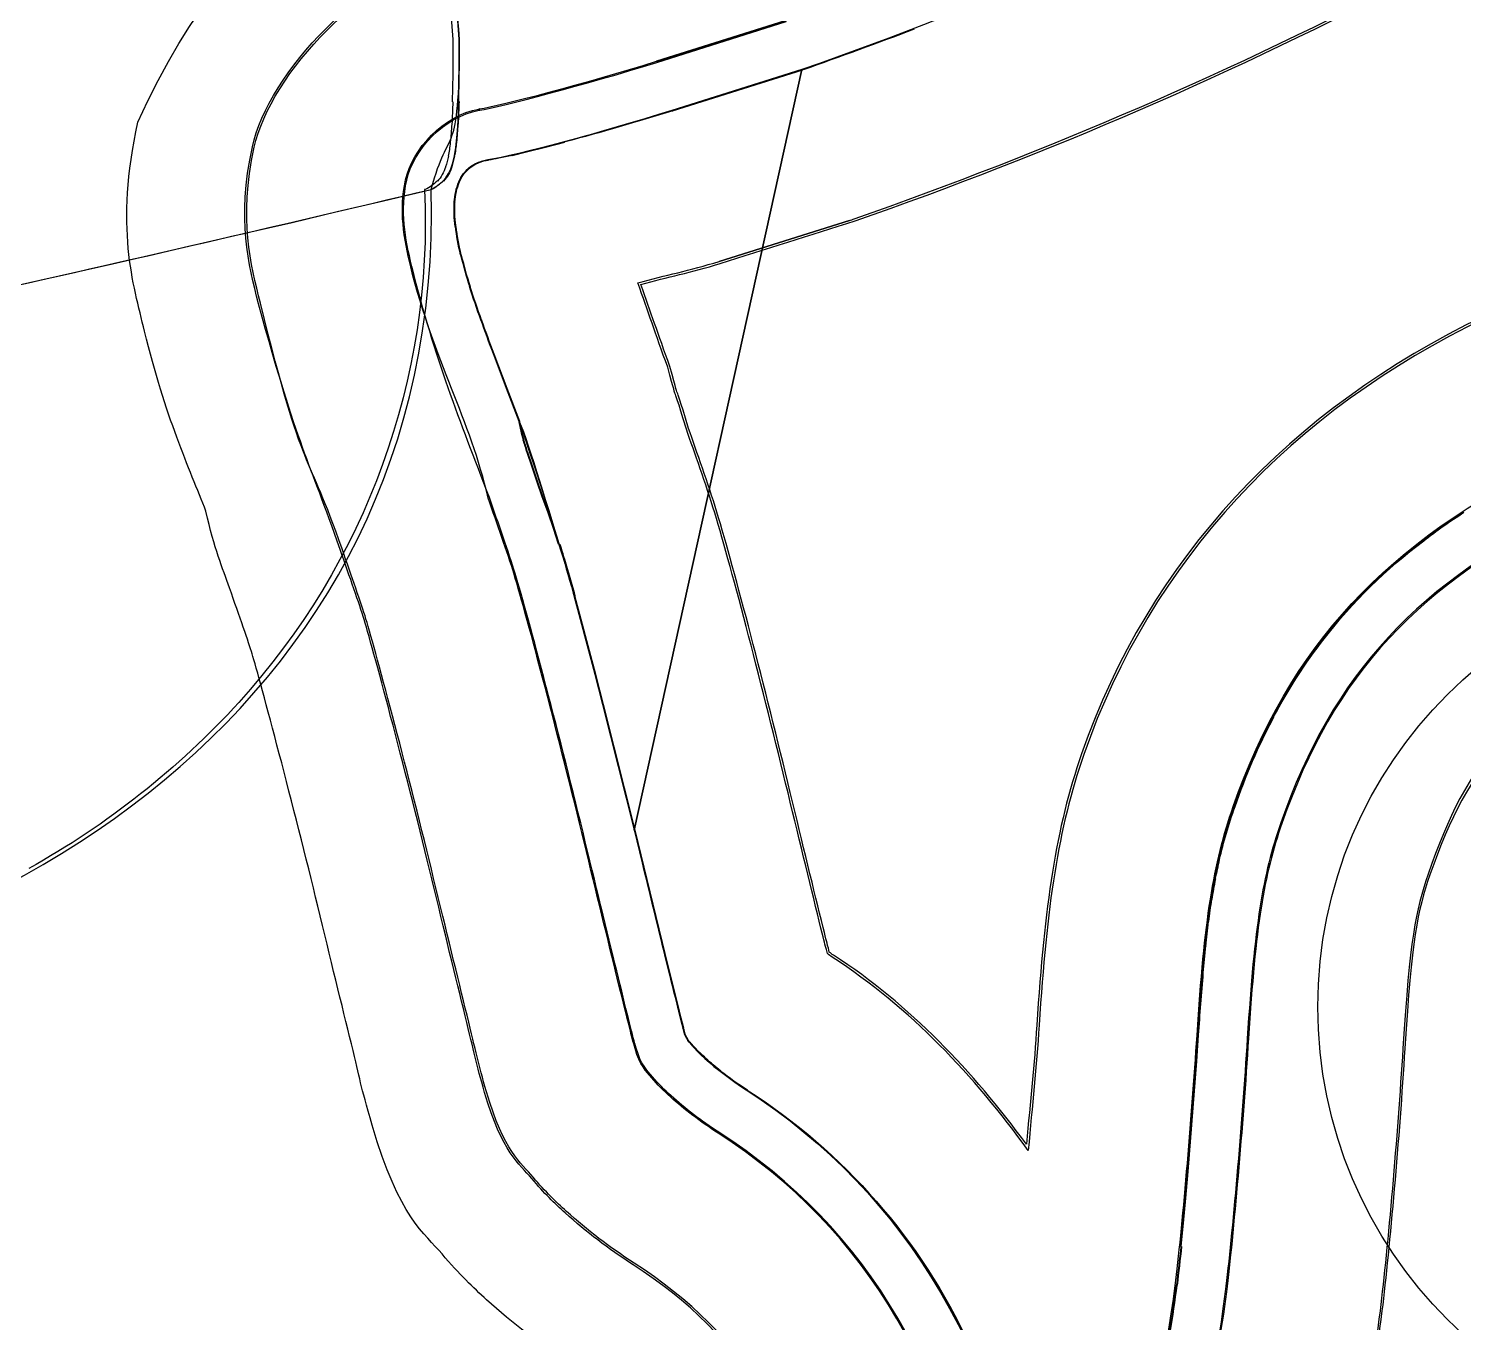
# Model space of a CAD drawing. Extents: x 5 to 93, y -1 to 101.
# Drawn here: x 64.24 to 78, y 20.04 to 32.45 of the extents above; entities that cross this region are included whole.
import ezdxf

# ---------------------------------------------------------------- set-up
doc = ezdxf.new("R2010")
doc.units = 0
for name, color, linetype in [('Board_outline_cat', 7, 'CONTINUOUS'), ('Board_outline_dog', 7, 'CONTINUOUS'), ('board_silkscreen_cat', 7, 'CONTINUOUS'), ('board_silkscreen_dog', 7, 'CONTINUOUS'), ('laser_cat_1', 7, 'CONTINUOUS'), ('laser_cat_1_copy_copy', 7, 'CONTINUOUS'), ('laser_cat_2', 7, 'CONTINUOUS'), ('laser_component_cutouts', 7, 'CONTINUOUS'), ('laser_dog_1', 7, 'CONTINUOUS'), ('laser_dog_2', 7, 'CONTINUOUS'), ('laser_dog_2_copy', 7, 'CONTINUOUS'), ('Layer_3_board_inset', 7, 'CONTINUOUS'), ('Mech_Outlines_Cat', 7, 'CONTINUOUS'), ('Mech_Outlines_Dog', 7, 'CONTINUOUS'), ('Silkscreen_cat', 7, 'CONTINUOUS'), ('Silkscreen_dog', 7, 'CONTINUOUS')]:
    doc.layers.add(name, color=color, linetype=linetype)

msp = doc.modelspace()

# ---------------------------------------------------------------- linework, layer by layer
at = {"layer": 'Board_outline_cat', "color": 1}
msp.add_lwpolyline([(71.652174, 32.055407), (70.40526, 31.66322)], close=True, dxfattribs=at)
for points in [[(76.864555, 34.321054), (75.1759, 33.426657), (73.439741, 32.681931), (71.652174, 32.055407)], [(70.40526, 31.66322), (69.71946, 31.447517), (68.924297, 31.233847), (68.638233, 31.188396)], [(68.638233, 31.188396), (67.930353, 31.066509), (68.559582, 29.71932), (68.939994, 28.679023)], [(68.939994, 28.679023), (68.968323, 28.455474), (69.224795, 27.818256), (69.364242, 27.360097)], [(75.789671, 24.985517), (76.322241, 26.516928), (77.268331, 27.537619), (78.863608, 28.301842)], [(69.364242, 27.360097), (69.503688, 26.901938), (69.809703, 25.731678), (70.044272, 24.75952)], [(75.442376, 22.790415), (75.512283, 23.894367), (75.597485, 24.432891), (75.789671, 24.985517)], [(70.044272, 24.75952), (70.27884, 23.787362), (70.495628, 22.906783), (70.52602, 22.802673)], [(70.52602, 22.802673), (70.556395, 22.698563), (70.822846, 22.457039), (71.118092, 22.265952)], [(75.23374, 20.391383), (75.297538, 20.906297), (75.391425, 21.985863), (75.442376, 22.790415)], [(71.118092, 22.265952), (72.674416, 21.258676), (73.587332, 19.701381), (73.953768, 17.428726)], [(74.156758, 16.39853), (74.315567, 16.239722), (75.0624, 19.008573), (75.23374, 20.391383)]]:
    msp.add_open_spline(points, degree=3, dxfattribs=at)
at = {"layer": 'Board_outline_dog', "color": 1}
msp.add_lwpolyline([(71.652174, 32.055407), (70.40526, 31.66322)], close=True, dxfattribs=at)
for points in [[(76.864555, 34.321054), (75.1759, 33.426657), (73.439741, 32.681931), (71.652174, 32.055407)], [(70.40526, 31.66322), (69.71946, 31.447517), (68.924297, 31.233847), (68.638233, 31.188396)], [(68.638233, 31.188396), (67.930353, 31.066509), (68.559582, 29.71932), (68.939994, 28.679023)], [(68.939994, 28.679023), (68.968323, 28.455474), (69.224795, 27.818256), (69.364242, 27.360097)], [(75.789671, 24.985517), (76.322241, 26.516928), (77.268331, 27.537619), (78.863608, 28.301842)], [(69.364242, 27.360097), (69.503688, 26.901938), (69.809703, 25.731678), (70.044272, 24.75952)], [(75.442376, 22.790415), (75.512283, 23.894367), (75.597485, 24.432891), (75.789671, 24.985517)], [(70.044272, 24.75952), (70.27884, 23.787362), (70.495628, 22.906783), (70.52602, 22.802673)], [(70.52602, 22.802673), (70.556395, 22.698563), (70.822846, 22.457039), (71.118092, 22.265952)], [(75.23374, 20.391383), (75.297538, 20.906297), (75.391425, 21.985863), (75.442376, 22.790415)], [(71.118092, 22.265952), (72.674416, 21.258676), (73.587332, 19.701381), (73.953768, 17.428726)], [(74.156758, 16.39853), (74.315567, 16.239722), (75.0624, 19.008573), (75.23374, 20.391383)]]:
    msp.add_open_spline(points, degree=3, dxfattribs=at)
at = {"layer": 'board_silkscreen_cat', "color": 4}
for points in [[(68.365828, 32.343547), (68.323487, 32.928281)], [(68.365828, 32.015466), (68.365828, 32.343547)], [(68.360531, 31.748234), (68.365823, 32.015466)], [(68.360531, 31.748234), (68.363177, 31.748234)], [(68.349953, 31.531281), (68.352599, 31.531281)], [(68.336727, 31.359297), (68.339373, 31.356651)], [(68.291737, 31.12382), (68.294383, 31.121175)], [(68.318206, 31.224365), (68.320852, 31.224365)], [(68.212365, 30.988883), (68.215011, 30.988883)], [(67.638224, 30.79574), (68.095948, 30.904214)], [(66.762453, 30.589359), (67.193727, 30.69255)], [(67.193727, 30.69255), (67.638224, 30.79574)], [(66.33648, 30.491464), (66.762453, 30.589359)], [(65.910487, 30.39357), (66.33648, 30.491464)], [(65.040013, 30.192484), (65.910487, 30.39357)], [(63.60068, 29.869698), (65.040013, 30.192484)]]:
    msp.add_lwpolyline(points, dxfattribs=at)
at = {"layer": 'board_silkscreen_cat', "color": 7}
for points in [[(72.723508, 32.444091), (72.723508, 32.444091)], [(70.405755, 31.660925), (71.654597, 32.052511)], [(70.405755, 31.660925), (71.654597, 32.052511)], [(70.405755, 31.660925), (70.408401, 31.660925)], [(68.865894, 31.232302), (69.016693, 31.269339)], [(69.016693, 31.269339), (69.186031, 31.311675)], [(69.186031, 31.311675), (69.371242, 31.359297)], [(68.738883, 31.205841), (68.738883, 31.205841)], [(68.865894, 31.232302), (68.865894, 31.232302)], [(68.360531, 30.978297), (68.360531, 30.978297)], [(68.318206, 30.787797), (68.318206, 30.785151)], [(68.328781, 30.549672), (68.326136, 30.549672)], [(68.379055, 30.277151), (68.379055, 30.277151)], [(68.463722, 29.975531), (68.466367, 29.972886)], [(68.572195, 29.65538), (68.572195, 29.652734)], [(68.818255, 28.99657), (68.693909, 29.3273)], [(68.693909, 29.3273), (68.693909, 29.3273)], [(68.939969, 28.679073), (68.818255, 28.99657)], [(68.982313, 28.499151), (68.982313, 28.499151)], [(69.061683, 28.250443), (69.016693, 28.382734)], [(69.016693, 28.382734), (69.016693, 28.380089)], [(69.109308, 28.107573), (69.061683, 28.250443)], [(69.162227, 27.956758), (69.109308, 28.107573)], [(69.217779, 27.803297), (69.162227, 27.956758)], [(69.270698, 27.65249), (69.217779, 27.803297)], [(69.318323, 27.501675), (69.270698, 27.65249)], [(77.607722, 27.538714), (77.610367, 27.536068)], [(69.318323, 27.501675), (69.323615, 27.501675)], [(69.363313, 27.358797), (69.368605, 27.358797)], [(69.529985, 26.779359), (69.466487, 27.006906)], [(69.59613, 26.528011), (69.529985, 26.779359)], [(76.652581, 26.594156), (76.655227, 26.594156)], [(69.670222, 26.252841), (69.59613, 26.528011)], [(69.744297, 25.964445), (69.670222, 26.252841)], [(70.045925, 24.760589), (69.744297, 25.964445)], [(76.171037, 25.84538), (76.171037, 25.84538)], [(75.800615, 24.985484), (75.800615, 24.985484)], [(70.247013, 23.9298), (70.045925, 24.760589)], [(75.652448, 24.47749), (75.652448, 24.47749)], [(75.612769, 24.292279), (75.612769, 24.294925)], [(75.578373, 24.09649), (75.581019, 24.093844)], [(70.307862, 23.681091), (70.247013, 23.9298)], [(75.549255, 23.882177), (75.549255, 23.882177)], [(70.36343, 23.456193), (70.307862, 23.681091)], [(75.520156, 23.649341), (75.520156, 23.646695)], [(70.413701, 23.257755), (70.36343, 23.456193)], [(70.456026, 23.088427), (70.413701, 23.257755)], [(75.496352, 23.390047), (75.496352, 23.390047)], [(70.487792, 22.956136), (70.456026, 23.088427)], [(70.514242, 22.85824), (70.487784, 22.956136)], [(70.527469, 22.80532), (70.527469, 22.80532)], [(70.572445, 22.725948), (70.572445, 22.723302)], [(75.350818, 21.485052), (75.435487, 22.543386), (75.451362, 22.792094)], [(75.451362, 22.792094), (75.451362, 22.792094)], [(70.614787, 22.678318), (70.614787, 22.678318)], [(70.665058, 22.625406), (70.665058, 22.625406)], [(70.725906, 22.569839), (70.725906, 22.569839)], [(70.792052, 22.50899), (70.794698, 22.50899)], [(70.868776, 22.448133), (70.868776, 22.448133)], [(71.120133, 22.268208), (71.122779, 22.265563)], [(71.120133, 22.268208), (71.120133, 22.265563)], [(75.329664, 21.228399), (75.350831, 21.485052)], [(75.284672, 20.765378), (75.305839, 20.987636), (75.329656, 21.228399)], [(75.284672, 20.765378), (75.287318, 20.765378)], [(75.242347, 20.394972), (75.242347, 20.394972)]]:
    msp.add_lwpolyline(points, dxfattribs=at)
for points in [[(72.723508, 32.444091), (72.368974, 32.309151), (72.014427, 32.179508), (71.657245, 32.052511)], [(70.408401, 31.660925), (70.067094, 31.555094), (69.72049, 31.45455), (69.373888, 31.361945)], [(68.360531, 30.978297), (68.408154, 31.094714), (68.516644, 31.174094), (68.638341, 31.18732)], [(68.738883, 31.205841), (68.707136, 31.197904), (68.672737, 31.192612), (68.638341, 31.18732)], [(68.865894, 31.232302), (68.823552, 31.221719), (68.781227, 31.213781), (68.738883, 31.205841)], [(68.318206, 30.785151), (68.320852, 30.851297), (68.336727, 30.917443), (68.360531, 30.978292)], [(68.326136, 30.549672), (68.315552, 30.626404), (68.312906, 30.705776), (68.318198, 30.787797)], [(68.379055, 30.277151), (68.355242, 30.369758), (68.33936, 30.462362), (68.328781, 30.549672)], [(68.466367, 29.972886), (68.43462, 30.068138), (68.408151, 30.168675), (68.381701, 30.274513)], [(68.572195, 29.652734), (68.535164, 29.75857), (68.49812, 29.86705), (68.463722, 29.972883)], [(68.693909, 29.3273), (68.651584, 29.435779), (68.611888, 29.546906), (68.572195, 29.65538)], [(68.982313, 28.499151), (68.963792, 28.557359), (68.950547, 28.618216), (68.939969, 28.679073)], [(69.016693, 28.380089), (69.003464, 28.419774), (68.99288, 28.459461), (68.979664, 28.499146)], [(77.610367, 27.536068), (77.732065, 27.631313), (77.861724, 27.723919), (77.996649, 27.808589)], [(76.655227, 26.594156), (76.927737, 26.948698), (77.250539, 27.266193), (77.610367, 27.536073)], [(69.323615, 27.501675), (69.33949, 27.454052), (69.352716, 27.406422), (69.368591, 27.358797)], [(69.368605, 27.358797), (69.403, 27.24238), (69.437399, 27.123323), (69.469146, 27.006906)], [(76.171037, 25.84538), (76.311258, 26.109964), (76.472664, 26.36132), (76.65523, 26.594156)], [(75.800615, 24.985484), (75.901156, 25.279177), (76.025519, 25.56757), (76.173685, 25.84538)], [(75.652448, 24.47749), (75.689492, 24.644177), (75.739763, 24.816156), (75.800615, 24.985484)], [(75.612769, 24.294925), (75.625998, 24.355774), (75.639227, 24.41663), (75.652448, 24.477487)], [(75.581019, 24.093844), (75.591602, 24.15999), (75.602159, 24.226136), (75.615399, 24.292281)], [(75.549255, 23.882177), (75.557193, 23.953612), (75.567776, 24.025047), (75.578373, 24.09649)], [(75.520156, 23.646695), (75.528094, 23.726073), (75.538677, 23.802797), (75.546623, 23.882177)], [(75.496352, 23.390047), (75.501644, 23.477365), (75.512227, 23.562026), (75.520164, 23.649341)], [(75.451362, 22.792094), (75.464591, 22.993172), (75.480477, 23.191609), (75.496352, 23.390047)], [(70.527469, 22.80532), (70.522177, 22.821195), (70.516886, 22.839719), (70.511594, 22.85824)], [(70.572445, 22.723302), (70.553951, 22.747115), (70.538047, 22.773576), (70.527469, 22.802675)], [(70.614787, 22.678318), (70.598912, 22.694193), (70.585685, 22.710068), (70.575091, 22.725948)], [(70.665058, 22.625406), (70.649183, 22.641281), (70.63331, 22.657154), (70.614787, 22.678318)], [(70.725906, 22.569839), (70.70474, 22.588359), (70.68623, 22.606883), (70.665058, 22.628047)], [(70.794698, 22.50899), (70.770886, 22.527511), (70.749724, 22.546026), (70.725904, 22.567198)], [(70.868776, 22.448133), (70.842318, 22.466654), (70.818521, 22.487818), (70.794701, 22.50899)], [(71.122779, 22.265563), (71.032831, 22.321117), (70.95081, 22.381974), (70.868774, 22.445471)], [(71.120133, 22.265563), (72.048823, 21.672883), (72.787005, 20.826229), (73.250026, 19.826096)], [(75.287318, 20.765378), (75.274089, 20.641031), (75.26086, 20.519318), (75.244992, 20.394972)], [(75.242347, 20.394972), (75.223826, 20.244156), (75.200021, 20.093341), (75.176201, 19.942529)]]:
    msp.add_open_spline(points, degree=3, dxfattribs=at)
at = {"layer": 'board_silkscreen_cat', "color": 4}
for points in [[(68.363177, 31.748234), (68.360531, 31.674151), (68.357886, 31.602716), (68.35524, 31.531281)], [(68.352599, 31.531281), (68.349953, 31.473073), (68.344662, 31.414865), (68.33937, 31.359297)], [(68.339373, 31.356651), (68.334081, 31.311669), (68.328789, 31.266693), (68.318206, 31.224359)], [(68.294383, 31.121175), (68.278508, 31.070901), (68.252058, 31.023279), (68.215011, 30.986234)], [(68.320852, 31.224365), (68.312914, 31.189966), (68.304977, 31.15557), (68.294383, 31.12382)], [(68.215011, 30.988883), (68.180615, 30.954484), (68.140919, 30.925383), (68.098594, 30.904214)]]:
    msp.add_open_spline(points, degree=3, dxfattribs=at)
at = {"layer": 'board_silkscreen_dog', "color": 6}
for points in [[(68.300781, 31.747148), (68.306072, 32.01438), (68.306078, 32.34246), (68.261104, 32.927195), (68.242583, 33.191778)], [(68.300781, 31.747148), (68.303427, 31.747148)], [(68.290203, 31.530195), (68.292849, 31.530195)], [(68.276976, 31.35821), (68.279622, 31.355565)], [(68.231986, 31.122734), (68.234632, 31.120088)], [(68.258455, 31.223278), (68.261101, 31.223278)], [(68.152614, 30.987796), (68.15526, 30.987796)], [(68.036197, 30.903127), (68.033552, 30.903127)], [(68.036197, 30.903127), (68.036197, 30.903127), (68.036197, 30.903127)], [(66.252908, 25.984523), (66.255554, 25.987169)]]:
    msp.add_lwpolyline(points, dxfattribs=at)
at = {"layer": 'board_silkscreen_dog', "color": 7}
for points in [[(72.729903, 32.443005), (72.729903, 32.443005)], [(70.412151, 31.659838), (71.660992, 32.051424)], [(70.412151, 31.659838), (71.660992, 32.051424)], [(70.412151, 31.659838), (70.414796, 31.659838)], [(68.872289, 31.231216), (69.023088, 31.268252)], [(69.023088, 31.268252), (69.192427, 31.310588)], [(69.192427, 31.310588), (69.377638, 31.35821)], [(68.745278, 31.204755), (68.745278, 31.204755)], [(68.872289, 31.231216), (68.872289, 31.231216)], [(68.366927, 30.97721), (68.366927, 30.97721)], [(68.324601, 30.78671), (68.324601, 30.784065)], [(68.335177, 30.548585), (68.332531, 30.548585)], [(68.38545, 30.276065), (68.38545, 30.276065)], [(68.470117, 29.974445), (68.472763, 29.971799)], [(68.578591, 29.654294), (68.578591, 29.651648)], [(68.824651, 28.995484), (68.700304, 29.326213)], [(68.700304, 29.326213), (68.700304, 29.326213)], [(68.946364, 28.677987), (68.824651, 28.995484)], [(68.988708, 28.498065), (68.988708, 28.498065)], [(69.068078, 28.249356), (69.023088, 28.381648)], [(69.023088, 28.381648), (69.023088, 28.379002)], [(69.115703, 28.106487), (69.068078, 28.249356)], [(69.168622, 27.955671), (69.115703, 28.106487)], [(69.224174, 27.80221), (69.168622, 27.955671)], [(69.277093, 27.651403), (69.224174, 27.80221)], [(69.324718, 27.500588), (69.277093, 27.651403)], [(77.614117, 27.537627), (77.616763, 27.534981)], [(69.324718, 27.500588), (69.33001, 27.500588)], [(69.369708, 27.35771), (69.375, 27.35771)], [(69.53638, 26.778273), (69.472882, 27.00582)], [(69.602526, 26.526924), (69.53638, 26.778273)], [(76.658976, 26.59307), (76.661622, 26.59307)], [(69.676617, 26.251755), (69.602526, 26.526924)], [(69.750692, 25.963359), (69.676617, 26.251755)], [(70.05232, 24.759502), (69.750692, 25.963359)], [(76.177432, 25.844294), (76.177432, 25.844294)], [(75.80701, 24.984398), (75.80701, 24.984398)], [(70.253408, 23.928713), (70.05232, 24.759502)], [(75.658843, 24.476403), (75.658843, 24.476403)], [(75.619164, 24.291192), (75.619164, 24.293838)], [(75.584768, 24.095403), (75.587414, 24.092757)], [(70.314257, 23.680005), (70.253408, 23.928713)], [(75.555651, 23.881091), (75.555651, 23.881091)], [(70.369825, 23.455106), (70.314257, 23.680005)], [(75.526552, 23.648255), (75.526552, 23.645609)], [(70.420096, 23.256669), (70.369825, 23.455106)], [(70.462421, 23.087341), (70.420096, 23.256669)], [(75.502747, 23.38896), (75.502747, 23.38896)], [(70.494187, 22.955049), (70.462421, 23.087341)], [(70.520638, 22.857153), (70.494179, 22.955049)], [(70.533864, 22.804234), (70.533864, 22.804234)], [(70.578841, 22.724862), (70.578841, 22.722216)], [(75.357213, 21.483966), (75.441882, 22.542299), (75.457757, 22.791007)], [(75.457757, 22.791007), (75.457757, 22.791007)], [(70.621182, 22.677231), (70.621182, 22.677231)], [(70.671453, 22.62432), (70.671453, 22.62432)], [(70.732302, 22.568752), (70.732302, 22.568752)], [(70.798447, 22.507903), (70.801093, 22.507903)], [(70.875171, 22.447046), (70.875171, 22.447046)], [(71.126528, 22.267122), (71.129174, 22.264476)], [(71.126528, 22.267122), (71.126528, 22.264476)], [(75.33606, 21.227312), (75.357226, 21.483966)], [(75.291067, 20.764291), (75.312234, 20.986549), (75.336052, 21.227312)], [(75.291067, 20.764291), (75.293713, 20.764291)], [(75.248742, 20.393885), (75.248742, 20.393885)]]:
    msp.add_lwpolyline(points, dxfattribs=at)
for points in [[(72.729903, 32.443005), (72.375369, 32.308065), (72.020822, 32.178421), (71.66364, 32.051424)], [(70.414796, 31.659838), (70.073489, 31.554007), (69.726885, 31.453463), (69.380283, 31.360859)], [(68.366927, 30.97721), (68.414549, 31.093627), (68.523039, 31.173007), (68.644736, 31.186234)], [(68.745278, 31.204755), (68.713531, 31.196817), (68.679132, 31.191526), (68.644736, 31.186234)], [(68.872289, 31.231216), (68.829947, 31.220632), (68.787622, 31.212695), (68.745278, 31.204755)], [(68.324601, 30.784065), (68.327247, 30.85021), (68.343122, 30.916356), (68.366927, 30.977205)], [(68.332531, 30.548585), (68.321947, 30.625317), (68.319302, 30.70469), (68.324593, 30.78671)], [(68.38545, 30.276065), (68.361638, 30.368671), (68.345755, 30.461276), (68.335177, 30.548585)], [(68.472763, 29.971799), (68.441015, 30.067052), (68.414546, 30.167588), (68.388096, 30.273427)], [(68.578591, 29.651648), (68.54156, 29.757484), (68.504515, 29.865963), (68.470117, 29.971796)], [(68.700304, 29.326213), (68.657979, 29.434692), (68.618283, 29.54582), (68.578591, 29.654294)], [(68.988708, 28.498065), (68.970187, 28.556273), (68.956942, 28.61713), (68.946364, 28.677987)], [(69.023088, 28.379002), (69.009859, 28.418687), (68.999276, 28.458374), (68.98606, 28.498059)], [(77.616763, 27.534981), (77.73846, 27.630226), (77.868119, 27.722833), (78.003044, 27.807502)], [(76.661622, 26.59307), (76.934132, 26.947612), (77.256935, 27.265106), (77.616763, 27.534987)], [(69.33001, 27.500588), (69.345885, 27.452966), (69.359111, 27.405335), (69.374986, 27.35771)], [(69.375, 27.35771), (69.409396, 27.241294), (69.443794, 27.122237), (69.475541, 27.00582)], [(76.177432, 25.844294), (76.317653, 26.108877), (76.47906, 26.360234), (76.661625, 26.59307)], [(75.80701, 24.984398), (75.907552, 25.278091), (76.031914, 25.566484), (76.18008, 25.844294)], [(75.658843, 24.476403), (75.695888, 24.643091), (75.746158, 24.81507), (75.80701, 24.984398)], [(75.619164, 24.293838), (75.632393, 24.354687), (75.645622, 24.415544), (75.658843, 24.476401)], [(75.587414, 24.092757), (75.597997, 24.158903), (75.608554, 24.225049), (75.621794, 24.291195)], [(75.555651, 23.881091), (75.563588, 23.952526), (75.574171, 24.02396), (75.584768, 24.095403)], [(75.526552, 23.645609), (75.534489, 23.724987), (75.545072, 23.80171), (75.553018, 23.881091)], [(75.502747, 23.38896), (75.508039, 23.476278), (75.518622, 23.56094), (75.52656, 23.648255)], [(75.457757, 22.791007), (75.470986, 22.992085), (75.486872, 23.190523), (75.502747, 23.38896)], [(70.533864, 22.804234), (70.528572, 22.820109), (70.523281, 22.838632), (70.517989, 22.857153)], [(70.578841, 22.722216), (70.560346, 22.746028), (70.544442, 22.772489), (70.533864, 22.801588)], [(70.621182, 22.677231), (70.605307, 22.693106), (70.59208, 22.708981), (70.581486, 22.724862)], [(70.671453, 22.62432), (70.655578, 22.640195), (70.639705, 22.656067), (70.621182, 22.677231)], [(70.732302, 22.568752), (70.711135, 22.587273), (70.692625, 22.605796), (70.671453, 22.62696)], [(70.801093, 22.507903), (70.777281, 22.526424), (70.756119, 22.54494), (70.732299, 22.566112)], [(70.875171, 22.447046), (70.848713, 22.465567), (70.824916, 22.486731), (70.801096, 22.507903)], [(71.129174, 22.264476), (71.039226, 22.320031), (70.957205, 22.380887), (70.875169, 22.444385)], [(71.126528, 22.264476), (72.055218, 21.671796), (72.793401, 20.825143), (73.256421, 19.82501)], [(75.293713, 20.764291), (75.280484, 20.639945), (75.267255, 20.518231), (75.251388, 20.393885)], [(75.248742, 20.393885), (75.230221, 20.24307), (75.206416, 20.092255), (75.182596, 19.941442)]]:
    msp.add_open_spline(points, degree=3, dxfattribs=at)
at = {"layer": 'board_silkscreen_dog', "color": 6}
for points in [[(68.303427, 31.747148), (68.300781, 31.673065), (68.298135, 31.60163), (68.295489, 31.530195)], [(68.292849, 31.530195), (68.290203, 31.471987), (68.284911, 31.413778), (68.279619, 31.35821)], [(68.279622, 31.355565), (68.27433, 31.310583), (68.269039, 31.265606), (68.258455, 31.223273)], [(68.234632, 31.120088), (68.218757, 31.069815), (68.192307, 31.022192), (68.15526, 30.985148)], [(68.261101, 31.223278), (68.253164, 31.18888), (68.245226, 31.154484), (68.234632, 31.122734)], [(68.15526, 30.987796), (68.120864, 30.953398), (68.081169, 30.924296), (68.038843, 30.903127)], [(68.033552, 30.903127), (68.11294, 29.093377), (67.472638, 27.323315), (66.250263, 25.984523)], [(76.600754, 23.063527), (76.600754, 25.405089), (78.503108, 27.302152), (80.849963, 27.302152)], [(66.255554, 25.987169), (65.668171, 25.346874), (64.98819, 24.80977), (64.236781, 24.389083)], [(80.849963, 18.81961), (78.503108, 18.822256), (76.600754, 20.719319), (76.600754, 23.063527)]]:
    msp.add_open_spline(points, degree=3, dxfattribs=at)
at = {"layer": 'laser_cat_1', "color": 1}
msp.add_lwpolyline([(71.652174, 32.055408), (70.40526, 31.66322)], close=True, dxfattribs=at)
for points in [[(76.864555, 34.321055), (75.1759, 33.426658), (73.439741, 32.681932), (71.652174, 32.055408)], [(70.40526, 31.66322), (69.71946, 31.447518), (68.924297, 31.233848), (68.638233, 31.188397)], [(68.638233, 31.188397), (67.930353, 31.066509), (68.559582, 29.71932), (68.939994, 28.679024)], [(68.939994, 28.679024), (68.968323, 28.455475), (69.224795, 27.818257), (69.364242, 27.360098)], [(75.789671, 24.985518), (76.322241, 26.516928), (77.268331, 27.53762), (78.863608, 28.301843)], [(69.364242, 27.360098), (69.503688, 26.901939), (69.809703, 25.731679), (70.044272, 24.759521)], [(75.442376, 22.790416), (75.512283, 23.894368), (75.597485, 24.432892), (75.789671, 24.985518)], [(70.044272, 24.759521), (70.27884, 23.787363), (70.495628, 22.906783), (70.52602, 22.802674)], [(70.52602, 22.802674), (70.556395, 22.698564), (70.822846, 22.45704), (71.118092, 22.265953)], [(75.23374, 20.391384), (75.297538, 20.906298), (75.391425, 21.985864), (75.442376, 22.790416)], [(71.118092, 22.265953), (72.674416, 21.258676), (73.587332, 19.701382), (73.953768, 17.428727)], [(74.156758, 16.398531), (74.315567, 16.239723), (75.0624, 19.008574), (75.23374, 20.391384)]]:
    msp.add_open_spline(points, degree=3, dxfattribs=at)
at = {"layer": 'laser_cat_1_copy_copy', "color": 1}
msp.add_lwpolyline([(71.652174, 32.055408), (70.40526, 31.66322)], close=True, dxfattribs=at)
at = {"layer": 'laser_cat_1_copy_copy', "color": 7}
for points in [[(68.36771, 32.344935), (68.288831, 33.400686), (68.24163, 34.02475), (68.143049, 34.812441)], [(68.097442, 30.906107), (68.329717, 31.035218), (68.365997, 31.152129), (68.36771, 32.344935)], [(63.609372, 29.870431), (65.335819, 30.254205), (66.537688, 30.5372), (68.097442, 30.906107)]]:
    msp.add_open_spline(points, degree=3, dxfattribs=at)
at = {"layer": 'laser_cat_1_copy_copy', "color": 1}
for points in [[(76.864555, 34.321055), (75.1759, 33.426658), (73.439741, 32.681932), (71.652174, 32.055408)], [(70.40526, 31.66322), (69.71946, 31.447518), (68.924297, 31.233848), (68.638233, 31.188397)], [(68.638233, 31.188397), (67.930353, 31.066509), (68.559582, 29.71932), (68.939994, 28.679024)], [(68.939994, 28.679024), (68.968323, 28.455475), (69.224795, 27.818257), (69.364242, 27.360098)], [(75.789671, 24.985518), (76.322241, 26.516928), (77.268331, 27.53762), (78.863608, 28.301843)], [(69.364242, 27.360098), (69.503688, 26.901939), (69.809703, 25.731679), (70.044272, 24.759521)], [(75.442376, 22.790416), (75.512283, 23.894368), (75.597485, 24.432892), (75.789671, 24.985518)], [(70.044272, 24.759521), (70.27884, 23.787363), (70.495628, 22.906783), (70.52602, 22.802674)], [(70.52602, 22.802674), (70.556395, 22.698564), (70.822846, 22.45704), (71.118092, 22.265953)], [(75.23374, 20.391384), (75.297538, 20.906298), (75.391425, 21.985864), (75.442376, 22.790416)], [(71.118092, 22.265953), (72.674416, 21.258676), (73.587332, 19.701382), (73.953768, 17.428727)], [(74.156758, 16.398531), (74.315567, 16.239723), (75.0624, 19.008574), (75.23374, 20.391384)]]:
    msp.add_open_spline(points, degree=3, dxfattribs=at)
at = {"layer": 'laser_cat_2', "color": 1}
msp.add_lwpolyline([(71.652174, 32.055408), (70.044272, 24.759521)], close=True, dxfattribs=at)
at = {"layer": 'laser_cat_2', "color": 7}
for points in [[(68.36771, 32.344935), (68.288831, 33.400686), (68.24163, 34.02475), (68.143049, 34.812441)], [(68.097442, 30.906107), (68.329717, 31.035218), (68.365997, 31.152129), (68.36771, 32.344935)], [(63.609372, 29.870431), (65.335819, 30.254205), (66.537688, 30.5372), (68.097442, 30.906107)]]:
    msp.add_open_spline(points, degree=3, dxfattribs=at)
at = {"layer": 'laser_cat_2', "color": 1}
for points in [[(76.864555, 34.321055), (75.1759, 33.426658), (73.439741, 32.681932), (71.652174, 32.055408)], [(75.789671, 24.985518), (76.322241, 26.516928), (77.268331, 27.53762), (78.863608, 28.301843)], [(75.442376, 22.790416), (75.512283, 23.894368), (75.597485, 24.432892), (75.789671, 24.985518)], [(70.044272, 24.759521), (70.27884, 23.787363), (70.495628, 22.906783), (70.52602, 22.802674)], [(70.52602, 22.802674), (70.556395, 22.698564), (70.822846, 22.45704), (71.118092, 22.265953)], [(75.23374, 20.391384), (75.297538, 20.906298), (75.391425, 21.985864), (75.442376, 22.790416)], [(71.118092, 22.265953), (72.674416, 21.258676), (73.587332, 19.701382), (73.953768, 17.428727)], [(74.156758, 16.398531), (74.315567, 16.239723), (75.0624, 19.008574), (75.23374, 20.391384)]]:
    msp.add_open_spline(points, degree=3, dxfattribs=at)
at = {"layer": 'laser_component_cutouts', "color": 6}
for points in [[(76.600754, 23.063527), (76.600754, 25.405089), (78.503108, 27.302152), (80.849963, 27.302152)], [(80.849963, 18.81961), (78.503108, 18.822256), (76.600754, 20.719319), (76.600754, 23.063527)]]:
    msp.add_open_spline(points, degree=3, dxfattribs=at)
at = {"layer": 'laser_dog_1', "color": 1}
msp.add_lwpolyline([(71.652175, 32.055406), (70.405261, 31.663219)], close=True, dxfattribs=at)
for points in [[(76.864554, 34.321055), (75.1759, 33.426656), (73.43974, 32.681931), (71.652175, 32.055406)], [(70.405261, 31.663219), (69.719461, 31.447516), (68.924297, 31.233846), (68.638234, 31.188397)], [(68.638234, 31.188397), (67.930353, 31.066508), (68.559581, 29.71932), (68.939994, 28.679024)], [(68.939994, 28.679024), (68.968324, 28.455473), (69.224796, 27.818257), (69.364242, 27.360098)], [(75.789671, 24.985516), (76.322242, 26.516928), (77.268332, 27.537618), (78.863608, 28.301842)], [(69.364242, 27.360098), (69.503688, 26.901938), (69.809704, 25.731678), (70.04427, 24.759521)], [(75.442377, 22.790415), (75.512284, 23.894366), (75.597484, 24.432892), (75.789671, 24.985516)], [(70.04427, 24.759521), (70.278839, 23.787362), (70.495628, 22.906783), (70.526021, 22.802672)], [(70.526021, 22.802672), (70.556394, 22.698563), (70.822845, 22.45704), (71.118092, 22.265953)], [(75.233742, 20.391382), (75.297538, 20.906296), (75.391425, 21.985864), (75.442377, 22.790415)], [(71.118092, 22.265953), (72.674415, 21.258676), (73.587333, 19.70138), (73.953768, 17.428726)], [(74.156759, 16.39853), (74.315566, 16.239721), (75.062402, 19.008572), (75.233742, 20.391382)]]:
    msp.add_open_spline(points, degree=3, dxfattribs=at)
at = {"layer": 'laser_dog_2', "color": 1}
msp.add_lwpolyline([(71.652175, 32.055406), (70.04427, 24.759521)], close=True, dxfattribs=at)
at = {"layer": 'laser_dog_2', "color": 7}
msp.add_lwpolyline([(68.097445, 30.906107), (68.097451, 30.906107)], close=True, dxfattribs=at)
for points in [[(68.367718, 32.344935), (68.28884, 33.400686), (68.241638, 34.02475), (68.143058, 34.812441)], [(68.097451, 30.906107), (68.267363, 31.55283), (68.366005, 31.152128), (68.367718, 32.344935)], [(49.317188, 30.125105), (50.119497, 20.065805), (68.345722, 20.817585), (68.097445, 30.906107)]]:
    msp.add_open_spline(points, degree=3, dxfattribs=at)
at = {"layer": 'laser_dog_2', "color": 1}
for points in [[(76.864554, 34.321055), (75.1759, 33.426656), (73.43974, 32.681931), (71.652175, 32.055406)], [(75.789671, 24.985516), (76.322242, 26.516928), (77.268332, 27.537618), (78.863608, 28.301842)], [(75.442377, 22.790415), (75.512284, 23.894366), (75.597484, 24.432892), (75.789671, 24.985516)], [(70.04427, 24.759521), (70.278839, 23.787362), (70.495628, 22.906783), (70.526021, 22.802672)], [(70.526021, 22.802672), (70.556394, 22.698563), (70.822845, 22.45704), (71.118092, 22.265953)], [(75.233742, 20.391382), (75.297538, 20.906296), (75.391425, 21.985864), (75.442377, 22.790415)], [(71.118092, 22.265953), (72.674415, 21.258676), (73.587333, 19.70138), (73.953768, 17.428726)], [(74.156759, 16.39853), (74.315566, 16.239721), (75.062402, 19.008572), (75.233742, 20.391382)]]:
    msp.add_open_spline(points, degree=3, dxfattribs=at)
at = {"layer": 'laser_dog_2_copy', "color": 1}
msp.add_lwpolyline([(71.652175, 32.055406), (70.405261, 31.663219)], close=True, dxfattribs=at)
at = {"layer": 'laser_dog_2_copy', "color": 7}
msp.add_lwpolyline([(68.097445, 30.906107), (68.097451, 30.906107)], close=True, dxfattribs=at)
for points in [[(68.367718, 32.344935), (68.28884, 33.400686), (68.241638, 34.02475), (68.143058, 34.812441)], [(68.097451, 30.906107), (68.329725, 31.035218), (68.366005, 31.152128), (68.367718, 32.344935)], [(49.317188, 30.125105), (50.119497, 20.065805), (68.345722, 20.817585), (68.097445, 30.906107)]]:
    msp.add_open_spline(points, degree=3, dxfattribs=at)
at = {"layer": 'laser_dog_2_copy', "color": 1}
for points in [[(76.864554, 34.321055), (75.1759, 33.426656), (73.43974, 32.681931), (71.652175, 32.055406)], [(70.405261, 31.663219), (69.719461, 31.447516), (68.924297, 31.233846), (68.638234, 31.188397)], [(68.638234, 31.188397), (67.930353, 31.066508), (68.559581, 29.71932), (68.939994, 28.679024)], [(68.939994, 28.679024), (68.968324, 28.455473), (69.224796, 27.818257), (69.364242, 27.360098)], [(75.789671, 24.985516), (76.322242, 26.516928), (77.268332, 27.537618), (78.863608, 28.301842)], [(69.364242, 27.360098), (69.503688, 26.901938), (69.809704, 25.731678), (70.04427, 24.759521)], [(75.442377, 22.790415), (75.512284, 23.894366), (75.597484, 24.432892), (75.789671, 24.985516)], [(70.04427, 24.759521), (70.278839, 23.787362), (70.495628, 22.906783), (70.526021, 22.802672)], [(70.526021, 22.802672), (70.556394, 22.698563), (70.822845, 22.45704), (71.118092, 22.265953)], [(75.233742, 20.391382), (75.297538, 20.906296), (75.391425, 21.985864), (75.442377, 22.790415)], [(71.118092, 22.265953), (72.674415, 21.258676), (73.587333, 19.70138), (73.953768, 17.428726)], [(74.156759, 16.39853), (74.315566, 16.239721), (75.062402, 19.008572), (75.233742, 20.391382)]]:
    msp.add_open_spline(points, degree=3, dxfattribs=at)
at = {"layer": 'laser_dog_2_copy', "color": 6}
for points in [[(76.600754, 23.063527), (76.600754, 25.405089), (78.503108, 27.302152), (80.849963, 27.302152)], [(80.849963, 18.81961), (78.503108, 18.822256), (76.600754, 20.719318), (76.600754, 23.063527)]]:
    msp.add_open_spline(points, degree=3, dxfattribs=at)
at = {"layer": 'Layer_3_board_inset', "color": 1}
msp.add_lwpolyline([(71.652174, 32.055407), (70.40526, 31.66322)], close=True, dxfattribs=at)
for points in [[(65.282432, 31.55154), (66.308054, 33.79839), (67.50019, 34.043039), (69.46841, 34.641067)], [(76.864555, 34.321054), (75.1759, 33.426657), (73.439741, 32.681931), (71.652174, 32.055407)], [(70.40526, 31.66322), (69.71946, 31.447517), (68.924297, 31.233847), (68.638233, 31.188396)], [(65.346767, 29.545573), (65.236703, 30.00134), (65.062992, 30.538023), (65.282432, 31.55154)], [(68.638233, 31.188396), (67.930353, 31.066509), (68.559582, 29.71932), (68.939994, 28.679023)], [(65.93596, 27.817951), (65.777703, 28.222733), (65.542895, 28.733431), (65.346767, 29.545573)], [(68.939994, 28.679023), (68.968323, 28.455474), (69.224795, 27.818256), (69.364242, 27.360097)], [(75.789671, 24.985517), (76.322241, 26.516928), (77.268331, 27.537619), (78.863608, 28.301842)], [(66.162155, 27.081797), (66.094158, 27.277298), (66.016231, 27.454051), (65.93596, 27.817951)], [(69.364242, 27.360097), (69.503688, 26.901938), (69.809703, 25.731678), (70.044272, 24.75952)], [(66.378193, 26.451293), (66.346189, 26.556422), (66.256379, 26.8109), (66.162155, 27.081797)], [(67.009374, 24.027475), (66.785985, 24.953305), (66.456814, 26.192986), (66.378193, 26.451293)], [(75.442376, 22.790415), (75.512283, 23.894367), (75.597485, 24.432891), (75.789671, 24.985517)], [(70.044272, 24.75952), (70.27884, 23.787362), (70.495628, 22.906783), (70.52602, 22.802673)], [(67.331062, 22.708223), (67.242022, 23.06953), (67.127766, 23.536805), (67.009374, 24.027475)], [(67.530169, 21.927374), (67.411902, 22.332502), (67.420099, 22.346916), (67.331062, 22.708223)], [(70.52602, 22.802673), (70.556395, 22.698563), (70.822846, 22.457039), (71.118092, 22.265952)], [(75.23374, 20.391383), (75.297538, 20.906297), (75.391425, 21.985863), (75.442376, 22.790415)], [(71.118092, 22.265952), (72.674416, 21.258676), (73.587332, 19.701381), (73.953768, 17.428726)], [(68.201305, 20.6921), (68.035656, 20.889009), (67.790321, 21.036344), (67.530169, 21.927374)], [(68.627287, 20.253251), (68.498153, 20.370249), (68.367035, 20.495098), (68.201305, 20.6921)], [(74.156758, 16.39853), (74.315567, 16.239722), (75.0624, 19.008573), (75.23374, 20.391383)], [(69.422359, 19.645774), (69.13122, 19.834204), (68.885555, 20.019255), (68.627287, 20.253251)]]:
    msp.add_open_spline(points, degree=3, dxfattribs=at)
at = {"layer": 'Mech_Outlines_Cat', "color": 1}
for points in [[(70.260064, 32.12443), (71.502114, 32.515193)], [(71.652174, 32.055407), (70.40526, 31.66322)], [(68.556138, 31.664555), (68.562241, 31.665942)], [(70.860107, 30.215364), (72.107573, 30.607483)], [(68.608316, 22.242269), (68.608316, 22.242963)]]:
    msp.add_lwpolyline(points, close=True, dxfattribs=at)
for points in [[(76.864555, 34.321054), (75.1759, 33.426657), (73.439741, 32.681931), (71.652174, 32.055407)], [(66.380895, 31.31383), (66.533784, 32.01997), (67.466382, 33.013925), (68.29882, 33.157261)], [(72.1543, 30.623051), (74.00167, 31.270536), (75.804109, 32.043663), (77.560657, 32.973054)], [(68.562241, 31.665942), (68.753654, 31.696351), (69.589136, 31.913406), (70.260064, 32.12443)], [(67.861299, 30.993415), (67.924493, 31.285297), (68.220647, 31.606787), (68.556138, 31.664555)], [(70.40526, 31.66322), (69.71946, 31.447517), (68.924297, 31.233847), (68.638233, 31.188396)], [(66.439137, 29.809019), (66.347739, 30.187496), (66.228008, 30.607691), (66.380895, 31.31383)], [(68.638233, 31.188396), (67.930353, 31.066509), (68.559582, 29.71932), (68.939994, 28.679023)], [(67.911414, 30.164483), (67.845165, 30.438799), (67.798102, 30.701533), (67.861299, 30.993415)], [(72.107573, 30.607483), (72.123246, 30.612406), (72.138815, 30.617607), (72.1543, 30.623051)], [(68.654343, 27.948573), (68.368703, 28.702133), (68.135611, 29.264066), (67.911414, 30.164483)], [(70.078582, 30.008133), (70.34598, 30.08529), (70.571492, 30.124587), (70.860107, 30.215364)], [(70.365051, 29.200192), (70.246572, 29.52419), (70.177511, 29.735152), (70.078582, 30.008133)], [(67.223374, 27.450892), (66.918791, 28.323791), (66.825836, 28.405727), (66.439137, 29.809019)], [(78.208093, 29.670869), (76.348812, 28.780175), (75.003666, 27.344664), (74.356666, 25.484211)], [(70.543839, 28.606259), (70.36942, 29.184325), (70.492771, 28.732002), (70.365051, 29.200192)], [(68.939994, 28.679023), (69.030685, 28.430529), (69.224795, 27.818256), (69.364242, 27.360097)], [(70.816088, 27.801703), (70.728026, 28.091043), (70.624381, 28.374697), (70.543839, 28.606259)], [(75.789671, 24.985517), (76.322241, 26.516928), (77.268331, 27.537619), (78.863608, 28.301842)], [(68.902213, 27.219194), (68.838329, 27.429089), (68.740786, 27.700048), (68.654343, 27.948573)], [(71.519055, 25.115796), (71.279053, 26.110478), (70.985105, 27.246386), (70.816088, 27.801703)], [(79.07224, 27.866627), (77.561014, 27.142672), (76.742283, 26.253857), (76.246145, 24.827205)], [(67.452956, 26.778397), (67.407377, 26.928152), (67.31428, 27.189523), (67.223374, 27.450892)], [(69.364242, 27.360097), (69.503688, 26.901938), (69.809703, 25.731678), (70.044272, 24.75952)], [(69.574705, 24.646381), (69.341866, 25.611369), (69.032245, 26.791965), (68.902213, 27.219194)], [(68.102425, 24.290917), (67.875009, 25.233429), (67.553474, 26.448141), (67.452956, 26.778397)], [(79.726459, 26.500714), (78.485956, 25.888112), (78.058407, 25.427757), (77.676476, 24.329503)], [(74.356666, 25.484211), (74.109695, 24.774052), (74.000838, 24.036927), (73.927977, 22.886342)], [(71.835324, 23.818215), (71.748679, 24.169806), (71.635804, 24.63195), (71.519055, 25.115796)], [(75.442376, 22.790415), (75.512283, 23.894367), (75.597485, 24.432891), (75.789671, 24.985517)], [(76.246145, 24.827205), (76.0714, 24.324731), (75.993424, 23.848715), (75.924457, 22.759611)], [(69.892329, 23.34), (69.804651, 23.69578), (69.692161, 24.159595), (69.574705, 24.646381)], [(70.044272, 24.75952), (70.27884, 23.787362), (70.495628, 22.906783), (70.52602, 22.802673)], [(68.422077, 22.977761), (68.333619, 23.336713), (68.220418, 23.801901), (68.102425, 24.290917)], [(77.676476, 24.329503), (77.556406, 23.984254), (77.502074, 23.706748), (77.436058, 22.664187)], [(71.896274, 23.575089), (71.867217, 23.688433), (71.870997, 23.673443), (71.835324, 23.818215)], [(71.942329, 23.539874), (71.924368, 23.55149), (71.914624, 23.562065), (71.896274, 23.575089)], [(73.823683, 21.685607), (73.301366, 22.405357), (72.69729, 23.05125), (71.942329, 23.539874)], [(70.062313, 22.666829), (70.031175, 22.773532), (69.980003, 22.984217), (69.892329, 23.34)], [(68.608316, 22.242963), (68.527338, 22.520427), (68.510458, 22.619121), (68.422077, 22.977761)], [(73.927977, 22.886342), (73.902526, 22.484355), (73.862345, 22.124754), (73.823683, 21.685607)], [(70.52602, 22.802673), (70.556395, 22.698563), (70.822846, 22.457039), (71.118092, 22.265952)], [(75.23374, 20.391383), (75.297538, 20.906297), (75.391425, 21.985863), (75.442376, 22.790415)], [(75.924457, 22.759611), (75.872865, 21.944912), (75.779979, 20.871023), (75.713162, 20.331726)], [(70.220109, 22.390516), (70.165847, 22.455017), (70.109019, 22.506748), (70.062313, 22.666829)], [(77.436058, 22.664187), (77.382451, 21.817685), (77.292246, 20.761286), (77.215955, 20.145556)], [(70.398221, 22.20834), (70.332901, 22.267526), (70.274367, 22.326018), (70.220109, 22.390516)], [(69.061385, 21.415366), (68.943198, 21.555859), (68.777541, 21.662708), (68.608316, 22.242269)], [(70.855354, 21.860245), (70.685519, 21.970166), (70.528863, 22.089976), (70.398221, 22.20834)], [(71.118092, 22.265952), (72.674416, 21.258676), (73.587332, 19.701381), (73.953768, 17.428726)], [(73.476926, 17.351222), (73.12504, 19.533644), (72.293303, 20.929581), (70.855354, 21.860245)], [(69.381718, 21.086233), (69.279765, 21.178606), (69.179635, 21.274806), (69.061385, 21.415366)], [(70.032538, 20.589141), (69.79307, 20.744132), (69.585624, 20.901488), (69.381718, 21.086233)], [(71.981618, 17.110194), (71.67534, 19.009742), (71.099392, 19.898661), (70.032538, 20.589141)], [(74.156758, 16.39853), (74.315567, 16.239722), (75.0624, 19.008573), (75.23374, 20.391383)], [(75.713162, 20.331726), (75.621798, 19.594386), (75.389744, 18.553722), (75.157152, 17.691194)], [(77.215955, 20.145556), (77.106752, 19.264207), (76.866518, 18.213147), (76.619314, 17.296433)]]:
    msp.add_open_spline(points, degree=3, dxfattribs=at)
at = {"layer": 'Mech_Outlines_Dog', "color": 1}
for points in [[(70.256735, 32.135186), (71.488622, 32.522565)], [(71.652174, 32.055407), (70.40526, 31.66322)], [(68.554162, 31.67599), (68.560265, 31.677377)], [(68.626625, 22.247703), (68.626625, 22.248396)]]:
    msp.add_lwpolyline(points, close=True, dxfattribs=at)
for points in [[(76.864555, 34.321054), (75.1759, 33.426657), (73.439741, 32.681931), (71.652174, 32.055407)], [(66.399203, 31.30978), (66.550986, 32.010827), (67.4759, 32.996705), (68.302229, 33.138988)], [(72.161738, 30.602642), (74.010051, 31.250456), (75.813201, 32.023372), (77.570802, 32.953321)], [(68.560265, 31.677377), (68.749389, 31.70744), (69.586165, 31.924272), (70.256735, 32.135186)], [(67.849839, 30.996047), (67.913727, 31.291122), (68.214839, 31.617564), (68.554162, 31.67599)], [(70.40526, 31.66322), (69.71946, 31.447517), (68.924297, 31.233847), (68.638233, 31.188396)], [(66.457445, 29.813773), (66.366352, 30.190971), (66.247416, 30.608734), (66.399203, 31.30978)], [(68.638233, 31.188396), (67.930353, 31.066509), (68.559582, 29.71932), (68.939994, 28.679023)], [(67.899954, 30.161695), (67.833514, 30.436819), (67.785952, 30.700972), (67.849839, 30.996047)], [(70.866865, 30.194261), (71.296304, 30.329089), (71.736779, 30.467239), (72.161738, 30.602642)], [(68.642869, 27.944433), (68.470729, 28.699547), (68.125688, 29.255155), (67.899954, 30.161695)], [(70.107012, 29.993126), (70.367177, 30.068581), (70.586496, 30.106077), (70.866865, 30.194261)], [(70.386029, 29.207533), (70.270453, 29.5236), (70.20454, 29.724958), (70.107012, 29.993126)], [(67.241002, 27.456998), (66.904644, 28.433986), (66.883707, 28.093307), (66.457445, 29.813773)], [(78.198599, 29.690412), (76.335473, 28.797876), (74.984321, 27.356806), (74.335657, 25.491562)], [(70.564821, 28.612923), (70.388977, 29.19599), (70.515302, 28.731097), (70.386029, 29.207533)], [(68.939994, 28.679023), (69.036923, 28.461712), (69.224795, 27.818256), (69.364242, 27.360097)], [(70.83707, 27.808367), (70.748737, 28.098585), (70.645296, 28.381548), (70.564821, 28.612923)], [(75.789671, 24.985517), (76.322241, 26.516928), (77.268331, 27.537619), (78.863608, 28.301842)], [(68.890736, 27.21573), (68.826994, 27.425164), (68.729344, 27.695807), (68.642869, 27.944433)], [(71.540713, 25.120428), (71.300631, 26.115437), (71.006516, 27.251636), (70.83707, 27.808367)], [(79.077677, 27.855715), (77.568483, 27.13273), (76.752259, 26.247185), (76.257001, 24.823064)], [(67.470585, 26.78383), (67.42478, 26.93432), (67.331856, 27.195789), (67.241002, 27.456998)], [(69.364242, 27.360097), (69.503688, 26.901938), (69.809703, 25.731678), (70.044272, 24.75952)], [(69.563231, 24.643597), (69.330434, 25.608411), (69.020543, 26.789253), (68.890736, 27.21573)], [(68.120053, 24.295674), (67.892572, 25.238456), (67.571466, 26.452378), (67.470585, 26.78383)], [(79.719032, 26.517659), (78.455047, 25.946316), (78.042225, 25.437903), (77.658886, 24.335612)], [(74.335657, 25.491562), (74.087888, 24.779115), (73.978518, 24.038866), (73.905615, 22.887601)], [(71.856305, 23.823527), (71.769671, 24.17507), (71.657451, 24.636613), (71.540713, 25.120428)], [(75.442376, 22.790415), (75.512283, 23.894367), (75.597485, 24.432891), (75.789671, 24.985517)], [(76.257001, 24.823064), (76.082676, 24.321805), (76.004936, 23.847602), (75.93599, 22.758855)], [(69.881531, 23.337213), (69.793847, 23.69302), (69.68069, 24.15679), (69.563231, 24.643597)], [(70.044272, 24.75952), (70.27884, 23.787362), (70.495628, 22.906783), (70.52602, 22.802673)], [(68.440385, 22.981839), (68.351934, 23.340753), (68.238039, 23.806683), (68.120053, 24.295674)], [(77.658886, 24.335612), (77.538146, 23.988428), (77.48317, 23.70801), (77.417115, 22.664877)], [(71.915224, 23.588525), (71.886548, 23.700361), (71.890813, 23.68346), (71.856305, 23.823527)], [(71.954503, 23.55874), (71.939212, 23.568622), (71.930924, 23.577534), (71.915224, 23.588525)], [(73.806738, 21.744429), (73.28924, 22.446383), (72.695352, 23.079249), (71.954503, 23.55874)], [(70.051515, 22.663365), (70.019996, 22.77139), (69.969212, 22.981409), (69.881531, 23.337213)], [(68.626625, 22.248396), (68.546256, 22.523759), (68.528756, 22.623236), (68.440385, 22.981839)], [(73.905615, 22.887601), (73.881378, 22.504893), (73.84351, 22.166911), (73.806738, 21.744429)], [(70.52602, 22.802673), (70.556395, 22.698563), (70.822846, 22.457039), (71.118092, 22.265952)], [(75.23374, 20.391383), (75.297538, 20.906297), (75.391425, 21.985863), (75.442376, 22.790415)], [(75.93599, 22.758855), (75.884384, 21.943914), (75.791585, 20.870184), (75.724695, 20.330297)], [(70.211343, 22.382992), (70.156589, 22.448079), (70.099165, 22.500045), (70.051515, 22.663365)], [(77.417115, 22.664877), (77.363533, 21.818767), (77.273862, 20.763068), (77.197692, 20.148278)], [(70.390811, 22.20014), (70.325207, 22.259579), (70.266098, 22.317904), (70.211343, 22.382992)], [(69.07563, 21.427571), (68.958226, 21.567128), (68.794341, 21.673305), (68.626625, 22.247703)], [(70.849296, 21.850685), (70.678924, 21.960953), (70.522019, 22.081262), (70.390811, 22.20014)], [(71.118092, 22.265952), (72.674416, 21.258676), (73.587332, 19.701381), (73.953768, 17.428726)], [(73.465449, 17.349794), (73.113916, 19.530031), (72.284384, 20.921877), (70.849296, 21.850685)], [(69.39393, 21.100467), (69.292428, 21.19243), (69.193093, 21.287944), (69.07563, 21.427571)], [(70.042718, 20.604731), (69.804103, 20.759167), (69.596934, 20.91654), (69.39393, 21.100467)], [(71.999923, 17.113595), (71.693086, 19.016621), (71.114132, 19.911296), (70.042718, 20.604731)], [(74.156758, 16.39853), (74.315567, 16.239722), (75.0624, 19.008573), (75.23374, 20.391383)], [(75.724695, 20.330297), (75.633196, 19.591845), (75.400715, 18.550678), (75.168008, 17.68773)], [(77.197692, 20.148278), (77.088704, 19.2687), (76.848751, 18.217911), (76.601727, 17.301863)]]:
    msp.add_open_spline(points, degree=3, dxfattribs=at)
at = {"layer": 'Silkscreen_cat', "color": 7}
for points in [[(68.367712, 32.344935), (68.288834, 33.400686), (68.241632, 34.02475), (68.143052, 34.812441)], [(68.097445, 30.906107), (68.32972, 31.035218), (68.365999, 31.152128), (68.367712, 32.344935)], [(63.609375, 29.87043), (65.335822, 30.254205), (66.53769, 30.5372), (68.097445, 30.906107)]]:
    msp.add_open_spline(points, degree=3, dxfattribs=at)
at = {"layer": 'Silkscreen_dog', "color": 7}
msp.add_lwpolyline([(68.097445, 30.906107), (68.097451, 30.906107)], close=True, dxfattribs=at)
for points in [[(68.367718, 32.344935), (68.28884, 33.400686), (68.241638, 34.02475), (68.143058, 34.812441)], [(68.097451, 30.906107), (68.329725, 31.035218), (68.366005, 31.152128), (68.367718, 32.344935)], [(49.317188, 30.125105), (50.119497, 20.065805), (68.345722, 20.817585), (68.097445, 30.906107)]]:
    msp.add_open_spline(points, degree=3, dxfattribs=at)

doc.saveas('drawing.dxf')
